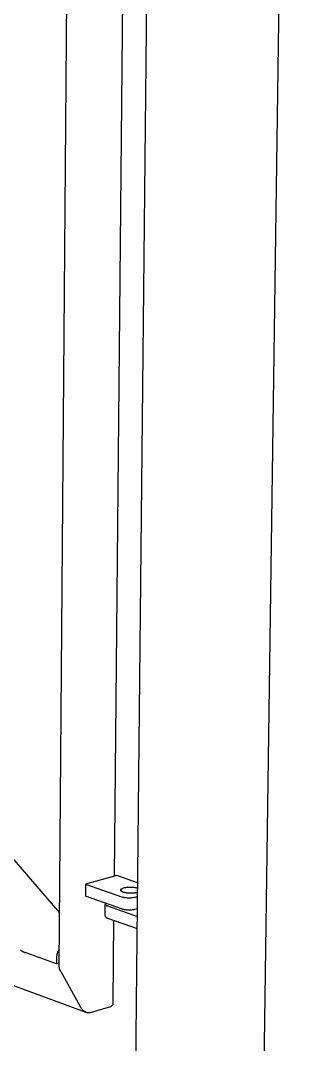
# Model space of a CAD drawing. Header units: millimetres. Extents: x -1519 to 3497, y -297 to 3208.
# Drawn here: x -61.3 to 51.9, y 174.1 to 605.7 of the extents above; entities that cross this region are included whole.
import ezdxf

# ---------------------------------------------------------------- set-up
doc = ezdxf.new("R2010")
doc.units = ezdxf.units.MM
doc.header["$MEASUREMENT"] = 0
doc.layers.add('Utwórz2D linie widoczne', color=7, linetype='Continuous', true_color=0x000000)

msp = doc.modelspace()

# ---------------------------------------------------------------- linework, layer by layer
at = {"layer": 'Utwórz2D linie widoczne'}
for p, q in [((-12.93, 136.91), (-5.01, 901.17)), ((51.85, 900.78), (40.98, 136.06)), ((-44.99, 207.18), (-39.46, 895.67)), ((-15.91, 855.31), (-21.8, 245.03)), ((-322.88, 549.93), (-44.8, 229.62)), ((-33.52, 187.61), (-733.37, 445.05)), ((-33.84, 241.74), (-33.89, 236.66)), ((-20.7, 245.34), (-33.84, 241.74)), ((-33.84, 241.74), (-18.21, 236.23)), ((-11.84, 242.23), (-20.7, 245.34)), ((-19.01, 239.28), (-19, 239.29)), ((-19.01, 239.27), (-19.01, 239.28)), ((-19.01, 239.26), (-19.01, 239.27)), ((-19.01, 239.25), (-19.01, 239.26)), ((-19.01, 239.24), (-19.01, 239.25)), ((-19.01, 239.25), (-19.01, 239.25)), ((-19.01, 239.23), (-19.01, 239.24)), ((-19.01, 239.22), (-19.01, 239.23)), ((-19.01, 239.21), (-19.01, 239.22)), ((-19.01, 239.2), (-19.01, 239.21)), ((-19.01, 239.19), (-19.01, 239.2)), ((-19.01, 239.18), (-19.01, 239.19)), ((-19.01, 239.19), (-19.01, 239.19)), ((-19.01, 239.17), (-19.01, 239.18)), ((-19.01, 239.16), (-19.01, 239.17)), ((-19.01, 239.15), (-19.01, 239.16)), ((-19.01, 239.14), (-19.01, 239.15)), ((-19.01, 239.13), (-19.01, 239.14)), ((-19.01, 239.12), (-19.01, 239.13)), ((-19.01, 239.13), (-19.01, 239.13)), ((-19.01, 239.11), (-19.01, 239.12)), ((-19, 239.1), (-19.01, 239.11)), ((-19, 239.32), (-18.99, 239.33)), ((-19, 239.31), (-19, 239.32)), ((-19, 239.3), (-19, 239.31)), ((-19, 239.31), (-19, 239.31)), ((-19, 239.29), (-19, 239.3)), ((-19, 239.09), (-19, 239.1)), ((-19, 239.08), (-19, 239.09)), ((-18.99, 239.07), (-19, 239.08)), ((-19, 239.08), (-19, 239.08)), ((-18.99, 239.35), (-18.98, 239.36)), ((-18.99, 239.34), (-18.99, 239.35)), ((-18.99, 239.33), (-18.99, 239.34)), ((-18.99, 239.06), (-18.99, 239.07)), ((-18.99, 239.05), (-18.99, 239.06)), ((-18.99, 239.04), (-18.99, 239.05)), ((-18.98, 239.03), (-18.99, 239.04)), ((-18.98, 239.37), (-18.97, 239.38)), ((-18.98, 239.36), (-18.98, 239.37)), ((-18.98, 239.37), (-18.98, 239.37)), ((-18.98, 239.02), (-18.98, 239.03)), ((-18.97, 239), (-18.98, 239.02)), ((-18.98, 239.02), (-18.98, 239.02)), ((-18.97, 239.39), (-18.96, 239.41)), ((-18.97, 239.38), (-18.97, 239.39)), ((-18.96, 238.98), (-18.97, 239)), ((-18.96, 239.41), (-18.95, 239.42)), ((-18.95, 238.97), (-18.96, 238.98)), ((-18.95, 239.42), (-18.94, 239.44)), ((-18.94, 238.95), (-18.95, 238.97)), ((-18.94, 239.44), (-18.93, 239.46)), ((-18.93, 238.93), (-18.94, 238.95)), ((-18.93, 239.46), (-18.92, 239.47)), ((-18.92, 238.92), (-18.93, 238.93)), ((-18.92, 239.47), (-18.91, 239.49)), ((-18.91, 238.9), (-18.92, 238.92)), ((-18.91, 239.49), (-18.9, 239.51)), ((-18.89, 238.88), (-18.91, 238.9)), ((-18.9, 239.51), (-18.88, 239.52)), ((-18.88, 238.87), (-18.89, 238.88)), ((-18.88, 239.52), (-18.87, 239.54)), ((-18.87, 238.85), (-18.88, 238.87)), ((-18.87, 239.54), (-18.85, 239.56)), ((-18.85, 238.83), (-18.87, 238.85)), ((-18.85, 239.56), (-18.84, 239.57)), ((-18.84, 238.82), (-18.85, 238.83)), ((-18.84, 239.57), (-18.82, 239.59)), ((-18.82, 238.8), (-18.84, 238.82)), ((-18.82, 239.59), (-18.81, 239.6)), ((-18.81, 238.78), (-18.82, 238.8)), ((-18.81, 239.6), (-18.79, 239.62)), ((-18.79, 238.77), (-18.81, 238.78)), ((-18.79, 239.62), (-18.77, 239.63)), ((-18.77, 238.75), (-18.79, 238.77)), ((-18.77, 239.63), (-18.75, 239.65)), ((-18.76, 238.74), (-18.77, 238.75)), ((-18.74, 238.72), (-18.76, 238.74)), ((-18.75, 239.65), (-18.74, 239.67)), ((-18.74, 239.67), (-18.72, 239.68)), ((-18.7, 238.69), (-18.74, 238.72)), ((-18.72, 239.68), (-18.68, 239.71)), ((-18.66, 238.66), (-18.7, 238.69)), ((-18.68, 239.71), (-18.63, 239.74)), ((-18.61, 238.63), (-18.66, 238.66)), ((-18.63, 239.74), (-18.59, 239.77)), ((-18.57, 238.6), (-18.61, 238.63)), ((-18.59, 239.77), (-18.54, 239.8)), ((-18.52, 238.57), (-18.57, 238.6)), ((-18.54, 239.8), (-18.49, 239.83)), ((-18.47, 238.54), (-18.52, 238.57)), ((-18.49, 239.83), (-18.44, 239.85)), ((-18.42, 238.52), (-18.47, 238.54)), ((-18.44, 239.85), (-18.39, 239.88)), ((-18.37, 238.49), (-18.42, 238.52)), ((-18.39, 239.88), (-18.33, 239.91)), ((-18.32, 238.46), (-18.37, 238.49)), ((-18.33, 239.91), (-18.28, 239.93)), ((-18.26, 238.43), (-18.32, 238.46)), ((-18.28, 239.93), (-18.22, 239.96)), ((-18.21, 238.41), (-18.26, 238.43)), ((-18.22, 239.96), (-18.16, 239.98)), ((-18.15, 238.38), (-18.21, 238.41)), ((-18.16, 239.98), (-18.04, 240.03)), ((-18.03, 238.34), (-18.15, 238.38)), ((-18.04, 240.03), (-17.91, 240.08)), ((-17.9, 238.29), (-18.03, 238.34)), ((-17.91, 240.08), (-17.78, 240.12)), ((-17.77, 238.25), (-17.9, 238.29)), ((-17.78, 240.12), (-17.64, 240.16)), ((-17.63, 238.2), (-17.77, 238.25)), ((-17.64, 240.16), (-17.26, 240.24)), ((-17.48, 238.16), (-17.63, 238.2)), ((-17.33, 238.12), (-17.48, 238.16)), ((-17.17, 238.08), (-17.33, 238.12)), ((-17.26, 240.24), (-16.88, 240.31)), ((-16.99, 238.05), (-17.17, 238.08)), ((-16.81, 238.01), (-16.99, 238.05)), ((-16.88, 240.31), (-16.49, 240.37)), ((-16.63, 237.98), (-16.81, 238.01)), ((-16.44, 237.95), (-16.63, 237.98)), ((-16.49, 240.37), (-16.1, 240.41)), ((-16.24, 237.92), (-16.44, 237.95)), ((-15.83, 237.88), (-16.24, 237.92)), ((-16.1, 240.41), (-15.72, 240.45)), ((-15.4, 237.85), (-15.83, 237.88)), ((-15.72, 240.45), (-15.33, 240.47)), ((-14.96, 237.83), (-15.4, 237.85)), ((-15.33, 240.47), (-14.94, 240.47)), ((-14.52, 237.83), (-14.96, 237.83)), ((-14.94, 240.47), (-14.55, 240.47)), ((-14.55, 240.47), (-14.16, 240.45)), ((-14.09, 237.84), (-14.52, 237.83)), ((-14.16, 240.45), (-13.77, 240.42)), ((-13.67, 237.86), (-14.09, 237.84)), ((-13.77, 240.42), (-13.39, 240.38)), ((-13.26, 237.9), (-13.67, 237.86)), ((-13.39, 240.38), (-13, 240.32)), ((-13.07, 237.92), (-13.26, 237.9)), ((-12.88, 237.94), (-13.07, 237.92)), ((-13, 240.32), (-12.62, 240.25)), ((-12.7, 237.97), (-12.88, 237.94)), ((-12.53, 238), (-12.7, 237.97)), ((-12.62, 240.25), (-12.24, 240.17)), ((-12.36, 238.04), (-12.53, 238)), ((-12.2, 238.07), (-12.36, 238.04)), ((-12.24, 240.17), (-11.86, 240.08)), ((-12.05, 238.11), (-12.2, 238.07)), ((-11.91, 238.14), (-12.05, 238.11)), ((-11.88, 238.15), (-11.91, 238.14)), ((-18.26, 231.13), (-33.89, 236.66)), ((-25.54, 228.2), (-25.5, 233.27)), ((-25.49, 233.32), (-25.5, 233.31)), ((-25.5, 233.31), (-25.5, 233.3)), ((-25.5, 233.3), (-25.5, 233.29)), ((-25.5, 233.29), (-25.5, 233.28)), ((-25.5, 233.28), (-25.5, 233.27)), ((-25.5, 233.27), (-25.5, 233.26)), ((-25.5, 233.26), (-25.5, 233.25)), ((-25.5, 233.25), (-25.5, 233.24)), ((-25.5, 233.24), (-25.49, 233.23)), ((-25.48, 233.37), (-25.49, 233.36)), ((-25.49, 233.36), (-25.49, 233.35)), ((-25.49, 233.35), (-25.49, 233.34)), ((-25.49, 233.34), (-25.49, 233.33)), ((-25.49, 233.33), (-25.49, 233.32)), ((-25.49, 233.23), (-25.49, 233.22)), ((-25.49, 233.22), (-25.49, 233.21)), ((-25.49, 233.21), (-25.49, 233.2)), ((-25.49, 233.2), (-25.49, 233.19)), ((-25.49, 233.19), (-25.48, 233.18)), ((-25.47, 233.4), (-25.48, 233.39)), ((-25.48, 233.39), (-25.48, 233.38)), ((-25.48, 233.38), (-25.48, 233.38)), ((-25.48, 233.38), (-25.48, 233.37)), ((-25.48, 233.18), (-25.48, 233.17)), ((-25.48, 233.17), (-25.48, 233.16)), ((-25.48, 233.16), (-25.48, 233.15)), ((-25.48, 233.15), (-25.47, 233.14)), ((-25.46, 233.43), (-25.47, 233.42)), ((-25.47, 233.42), (-25.47, 233.41)), ((-25.47, 233.41), (-25.47, 233.4)), ((-25.47, 233.14), (-25.47, 233.13)), ((-25.47, 233.13), (-25.46, 233.12)), ((-25.45, 233.45), (-25.46, 233.44)), ((-25.46, 233.44), (-25.46, 233.43)), ((-25.46, 233.12), (-25.46, 233.12)), ((-25.46, 233.12), (-25.46, 233.11)), ((-25.46, 233.11), (-25.45, 233.1)), ((-25.44, 233.47), (-25.45, 233.46)), ((-25.45, 233.46), (-25.45, 233.45)), ((-25.45, 233.1), (-25.45, 233.09)), ((-25.43, 233.49), (-25.44, 233.48)), ((-25.44, 233.48), (-25.44, 233.47)), ((-25.42, 233.5), (-25.43, 233.49)), ((-25.41, 233.52), (-25.42, 233.51)), ((-25.42, 233.51), (-25.42, 233.5)), ((-25.4, 233.53), (-25.41, 233.52)), ((-25.39, 233.54), (-25.4, 233.54)), ((-25.4, 233.54), (-25.4, 233.53)), ((-25.38, 233.55), (-25.39, 233.54)), ((-25.37, 233.57), (-25.38, 233.55)), ((-25.35, 233.59), (-25.37, 233.57)), ((-25.33, 233.61), (-25.35, 233.59)), ((-25.31, 233.63), (-25.33, 233.61)), ((-17.88, 236.14), (-18.21, 236.23)), ((-17.55, 236.06), (-17.88, 236.14)), ((-17.21, 235.99), (-17.55, 236.06)), ((-16.88, 235.94), (-17.21, 235.99)), ((-16.54, 235.89), (-16.88, 235.94)), ((-16.2, 235.86), (-16.54, 235.89)), ((-15.86, 235.84), (-16.2, 235.86)), ((-15.52, 235.83), (-15.86, 235.84)), ((-15.18, 235.84), (-15.52, 235.83)), ((-14.84, 235.85), (-15.18, 235.84)), ((-14.5, 235.88), (-14.84, 235.85)), ((-14.16, 235.92), (-14.5, 235.88)), ((-13.82, 235.97), (-14.16, 235.92)), ((-13.49, 236.03), (-13.82, 235.97)), ((-13.16, 236.1), (-13.49, 236.03)), ((-13.16, 236.1), (-11.9, 236.45)), ((-25.45, 233.09), (-25.44, 233.08)), ((-25.44, 233.08), (-25.44, 233.07)), ((-25.44, 233.07), (-25.43, 233.06)), ((-25.43, 233.06), (-25.42, 233.05)), ((-25.42, 233.05), (-25.42, 233.04)), ((-25.42, 233.04), (-25.41, 233.03)), ((-25.41, 233.03), (-25.4, 233.02)), ((-25.4, 233.02), (-25.4, 233.01)), ((-25.4, 233.01), (-25.39, 233)), ((-25.39, 233), (-25.38, 232.98)), ((-25.38, 232.98), (-25.36, 232.97)), ((-25.36, 232.97), (-25.34, 232.95)), ((-25.34, 232.95), (-25.32, 232.93)), ((-25.32, 232.93), (-25.31, 232.91)), ((-25.31, 232.91), (-25.29, 232.89)), ((-25.29, 232.89), (-25.27, 232.88)), ((-25.27, 232.88), (-25.24, 232.86)), ((-25.24, 232.86), (-25.22, 232.84)), ((-25.22, 232.84), (-25.2, 232.82)), ((-25.2, 232.82), (-25.18, 232.81)), ((-25.18, 232.81), (-25.15, 232.79)), ((-25.15, 232.79), (-25.13, 232.77)), ((-25.13, 232.77), (-25.07, 232.74)), ((-25.07, 232.74), (-25.02, 232.71)), ((-25.02, 232.71), (-24.96, 232.68)), ((-24.96, 232.68), (-24.9, 232.65)), ((-24.9, 232.65), (-24.84, 232.62)), ((-24.84, 232.62), (-24.77, 232.59)), ((-24.77, 232.59), (-24.7, 232.56)), ((-24.7, 232.56), (-24.63, 232.54)), ((-24.63, 232.54), (-24.56, 232.51)), ((-24.56, 232.51), (-11.98, 228.05)), ((-17.93, 231.04), (-18.26, 231.13)), ((-17.6, 230.96), (-17.93, 231.04)), ((-17.27, 230.89), (-17.6, 230.96)), ((-16.93, 230.84), (-17.27, 230.89)), ((-16.59, 230.79), (-16.93, 230.84)), ((-16.25, 230.76), (-16.59, 230.79)), ((-15.91, 230.74), (-16.25, 230.76)), ((-15.57, 230.73), (-15.91, 230.74)), ((-15.23, 230.74), (-15.57, 230.73)), ((-14.89, 230.75), (-15.23, 230.74)), ((-14.55, 230.78), (-14.89, 230.75)), ((-14.21, 230.82), (-14.55, 230.78)), ((-13.88, 230.87), (-14.21, 230.82)), ((-13.54, 230.93), (-13.88, 230.87)), ((-13.21, 231), (-13.54, 230.93)), ((-11.95, 231.35), (-13.21, 231)), ((-25.54, 228.2), (-25.53, 228.16)), ((-25.53, 228.16), (-25.52, 228.12)), ((-25.52, 228.12), (-25.5, 228.09)), ((-25.5, 228.09), (-25.48, 228.05)), ((-25.48, 228.05), (-25.46, 228.01)), ((-25.46, 228.01), (-25.45, 227.98)), ((-25.45, 227.98), (-25.42, 227.95)), ((-25.42, 227.95), (-25.4, 227.91)), ((-25.4, 227.91), (-25.38, 227.88)), ((-25.38, 227.88), (-25.35, 227.85)), ((-25.35, 227.85), (-25.33, 227.82)), ((-25.33, 227.82), (-25.3, 227.79)), ((-25.3, 227.79), (-25.28, 227.76)), ((-25.28, 227.76), (-25.25, 227.73)), ((-25.25, 227.73), (-25.22, 227.7)), ((-25.22, 227.7), (-25.19, 227.68)), ((-25.19, 227.68), (-25.16, 227.65)), ((-25.16, 227.65), (-25.12, 227.63)), ((-25.12, 227.63), (-25.09, 227.61)), ((-25.09, 227.61), (-25.06, 227.59)), ((-25.06, 227.59), (-25.02, 227.57)), ((-25.02, 227.57), (-24.99, 227.55)), ((-24.99, 227.55), (-24.95, 227.53)), ((-24.95, 227.53), (-24.92, 227.51)), ((-24.92, 227.51), (-24.88, 227.5)), ((-24.88, 227.5), (-24.84, 227.48)), ((-24.84, 227.48), (-24.81, 227.47)), ((-24.81, 227.47), (-24.77, 227.46)), ((-24.77, 227.46), (-24.73, 227.45)), ((-24.73, 227.45), (-24.69, 227.44)), ((-24.69, 227.44), (-24.65, 227.43)), ((-24.65, 227.43), (-24.61, 227.43)), ((-24.61, 227.43), (-12.04, 222.95)), ((-21.98, 226.49), (-22.32, 191.57)), ((-61.32, 213.99), (-61.18, 213.88)), ((-61.18, 213.88), (-61.04, 213.77)), ((-61.04, 213.77), (-60.9, 213.66)), ((-60.9, 213.66), (-60.76, 213.56)), ((-60.76, 213.56), (-60.61, 213.47)), ((-60.61, 213.47), (-60.45, 213.37)), ((-60.45, 213.37), (-60.3, 213.29)), ((-60.3, 213.29), (-60.14, 213.21)), ((-60.14, 213.21), (-59.98, 213.13)), ((-59.98, 213.13), (-59.82, 213.06)), ((-59.82, 213.06), (-59.65, 213)), ((-59.65, 213), (-59.48, 212.94)), ((-59.48, 212.94), (-59.31, 212.89)), ((-46.07, 208.07), (-59.31, 212.89)), ((-46.01, 211.64), (-46.03, 211.5)), ((-45.99, 211.78), (-46.01, 211.64)), ((-45.96, 211.92), (-45.99, 211.78)), ((-45.93, 212.07), (-45.96, 211.92)), ((-45.9, 212.21), (-45.93, 212.07)), ((-45.86, 212.34), (-45.9, 212.21)), ((-45.81, 212.48), (-45.86, 212.34)), ((-45.76, 212.62), (-45.81, 212.48)), ((-45.71, 212.75), (-45.76, 212.62)), ((-45.65, 212.88), (-45.71, 212.75)), ((-45.58, 213.01), (-45.65, 212.88)), ((-45.52, 213.14), (-45.58, 213.01)), ((-45.45, 213.26), (-45.52, 213.14)), ((-45.37, 213.39), (-45.45, 213.26)), ((-45.29, 213.51), (-45.37, 213.39)), ((-45.21, 213.62), (-45.29, 213.51)), ((-45.12, 213.74), (-45.21, 213.62)), ((-45.03, 213.85), (-45.12, 213.74)), ((-44.93, 213.96), (-45.03, 213.85)), ((-46.05, 211.07), (-46.07, 208.07)), ((-44.98, 208.38), (-46.07, 208.07)), ((-46.04, 211.35), (-46.05, 211.21)), ((-46.05, 211.21), (-46.05, 211.07)), ((-46.03, 211.5), (-46.04, 211.35)), ((-44.98, 207.02), (-44.99, 207.18)), ((-44.96, 206.86), (-44.98, 207.02)), ((-44.94, 206.7), (-44.96, 206.86)), ((-44.92, 206.55), (-44.94, 206.7)), ((-44.89, 206.39), (-44.92, 206.55)), ((-44.85, 206.23), (-44.89, 206.39)), ((-44.81, 206.08), (-44.85, 206.23)), ((-44.77, 205.93), (-44.81, 206.08)), ((-44.72, 205.77), (-44.77, 205.93)), ((-44.66, 205.62), (-44.72, 205.77)), ((-44.6, 205.48), (-44.66, 205.62)), ((-44.54, 205.33), (-44.6, 205.48)), ((-44.47, 205.19), (-44.54, 205.33)), ((-44.39, 205.05), (-44.47, 205.19)), ((-44.31, 204.91), (-44.39, 205.05)), ((-44.31, 204.91), (-36.09, 190.11)), ((-36.01, 189.97), (-36.09, 190.11)), ((-35.92, 189.83), (-36.01, 189.97)), ((-32.35, 187.49), (-23.19, 190.11)), ((-23.15, 190.13), (-23.19, 190.11)), ((-23.11, 190.14), (-23.15, 190.13)), ((-23.06, 190.16), (-23.11, 190.14)), ((-23.02, 190.19), (-23.06, 190.16)), ((-22.98, 190.21), (-23.02, 190.19)), ((-22.94, 190.23), (-22.98, 190.21)), ((-22.9, 190.26), (-22.94, 190.23)), ((-22.87, 190.28), (-22.9, 190.26)), ((-22.83, 190.31), (-22.87, 190.28)), ((-22.79, 190.34), (-22.83, 190.31)), ((-22.76, 190.37), (-22.79, 190.34)), ((-22.72, 190.4), (-22.76, 190.37)), ((-22.69, 190.43), (-22.72, 190.4)), ((-22.66, 190.47), (-22.69, 190.43)), ((-22.63, 190.5), (-22.66, 190.47)), ((-22.6, 190.54), (-22.63, 190.5)), ((-22.57, 190.57), (-22.6, 190.54)), ((-22.55, 190.61), (-22.57, 190.57)), ((-22.52, 190.65), (-22.55, 190.61)), ((-22.5, 190.69), (-22.52, 190.65)), ((-22.47, 190.73), (-22.5, 190.69)), ((-22.45, 190.77), (-22.47, 190.73)), ((-22.43, 190.81), (-22.45, 190.77)), ((-22.41, 190.85), (-22.43, 190.81)), ((-22.39, 190.89), (-22.41, 190.85)), ((-22.38, 190.94), (-22.39, 190.89)), ((-22.36, 190.98), (-22.38, 190.94)), ((-22.35, 191.02), (-22.36, 190.98)), ((-22.34, 191.07), (-22.35, 191.02)), ((-22.33, 191.11), (-22.34, 191.07)), ((-22.32, 191.16), (-22.33, 191.11)), ((-22.32, 191.57), (-22.31, 191.53)), ((-22.31, 191.25), (-22.32, 191.21)), ((-22.32, 191.21), (-22.32, 191.16)), ((-22.31, 191.53), (-22.31, 191.48)), ((-22.31, 191.48), (-22.31, 191.43)), ((-22.31, 191.43), (-22.3, 191.39)), ((-22.3, 191.39), (-22.31, 191.34)), ((-22.31, 191.34), (-22.31, 191.3)), ((-22.31, 191.3), (-22.31, 191.25)), ((-35.83, 189.68), (-35.92, 189.83)), ((-35.73, 189.54), (-35.83, 189.68)), ((-35.63, 189.4), (-35.73, 189.54)), ((-35.53, 189.26), (-35.63, 189.4)), ((-35.42, 189.12), (-35.53, 189.26)), ((-35.3, 188.98), (-35.42, 189.12)), ((-35.18, 188.84), (-35.3, 188.98)), ((-35.06, 188.71), (-35.18, 188.84)), ((-34.93, 188.58), (-35.06, 188.71)), ((-34.8, 188.46), (-34.93, 188.58)), ((-34.67, 188.34), (-34.8, 188.46)), ((-34.54, 188.23), (-34.67, 188.34)), ((-34.4, 188.13), (-34.54, 188.23)), ((-34.33, 188.08), (-34.4, 188.13)), ((-34.26, 188.03), (-34.33, 188.08)), ((-34.19, 187.98), (-34.26, 188.03)), ((-34.13, 187.93), (-34.19, 187.98)), ((-34.06, 187.89), (-34.13, 187.93)), ((-33.99, 187.85), (-34.06, 187.89)), ((-33.92, 187.81), (-33.99, 187.85)), ((-33.85, 187.77), (-33.92, 187.81)), ((-33.79, 187.74), (-33.85, 187.77)), ((-33.72, 187.7), (-33.79, 187.74)), ((-33.65, 187.67), (-33.72, 187.7)), ((-33.59, 187.64), (-33.65, 187.67)), ((-33.52, 187.62), (-33.59, 187.64)), ((-33.46, 187.59), (-33.52, 187.62)), ((-33.39, 187.57), (-33.46, 187.59)), ((-33.33, 187.55), (-33.39, 187.57)), ((-33.26, 187.53), (-33.33, 187.55)), ((-33.2, 187.51), (-33.26, 187.53)), ((-33.14, 187.49), (-33.2, 187.51)), ((-33.08, 187.48), (-33.14, 187.49)), ((-33.02, 187.47), (-33.08, 187.48)), ((-32.96, 187.46), (-33.02, 187.47)), ((-32.91, 187.45), (-32.96, 187.46)), ((-32.85, 187.45), (-32.91, 187.45)), ((-32.8, 187.45), (-32.85, 187.45)), ((-32.74, 187.44), (-32.8, 187.45)), ((-32.69, 187.44), (-32.74, 187.44)), ((-32.64, 187.45), (-32.69, 187.44)), ((-32.61, 187.45), (-32.64, 187.45)), ((-32.59, 187.45), (-32.61, 187.45)), ((-32.56, 187.45), (-32.59, 187.45)), ((-32.54, 187.46), (-32.56, 187.45)), ((-32.51, 187.46), (-32.54, 187.46)), ((-32.49, 187.46), (-32.51, 187.46)), ((-32.47, 187.47), (-32.49, 187.46)), ((-32.44, 187.47), (-32.47, 187.47)), ((-32.42, 187.48), (-32.44, 187.47)), ((-32.4, 187.48), (-32.42, 187.48)), ((-32.38, 187.49), (-32.4, 187.48)), ((-32.35, 187.49), (-32.38, 187.49))]:
    msp.add_line(p, q, dxfattribs=at)

doc.saveas('drawing.dxf')
